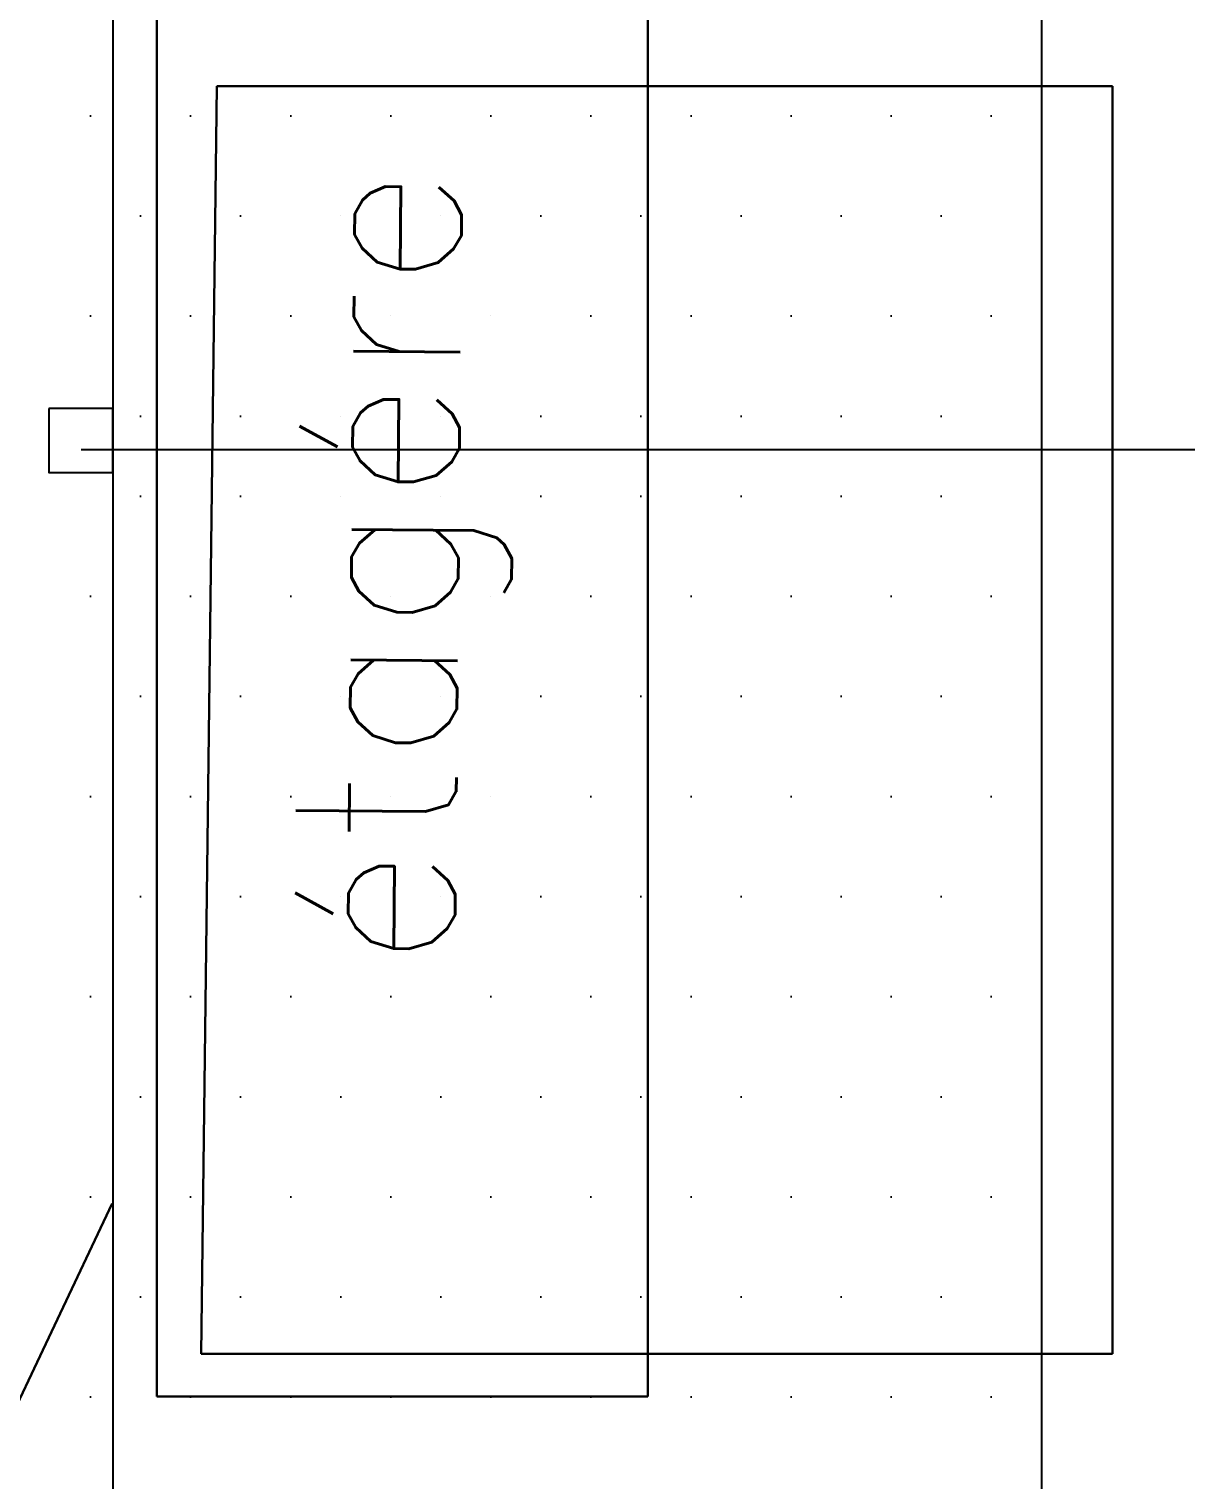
# Model space of a CAD drawing. Header units: millimetres. Extents: x -15291 to 293567, y -98510 to 49398.
# Drawn here: x 26661 to 27745, y 21335 to 22694 of the extents above; entities that cross this region are included whole.
import ezdxf

# ---------------------------------------------------------------- set-up
doc = ezdxf.new("R2010")
doc.units = ezdxf.units.MM
doc.header["$LTSCALE"] = 50
doc.header["$MEASUREMENT"] = 0
doc.linetypes.add('AUSGEZOGEN', pattern=[0])
doc.linetypes.add('STRICHPUNKT', pattern=[25.4, 12.7, -6.35, 0, -6.35])
for name, color, linetype in [('EL01', 7, 'AUSGEZOGEN'), ('EQUIP1', 7, 'AUSGEZOGEN'), ('FFU', 4, 'CONTINUOUS'), ('RASTER', 30, 'AUSGEZOGEN'), ('RW01', 4, 'AUSGEZOGEN')]:
    doc.layers.add(name, color=color, linetype=linetype)
doc.styles.add('ROMANS8', font='ROMANS.SHX')

msp = doc.modelspace()

# ---------------------------------------------------------------- hatches: boundary and pattern name
at = {"layer": 'FFU'}
h = msp.add_hatch(dxfattribs=at)
h.set_pattern_fill('DOTS,_I', color=256, scale=1500, style=2)
h.set_pattern_definition([(0, (-22500, -7200), (46.875, 93.75), [0, -93.75])])
h.paths.add_polyline_path([(26710, 22300), (27610, 22300), (27610, 23500), (26710, 23500)])
h = msp.add_hatch(dxfattribs=at)
h.set_pattern_fill('DOTS,_I', color=256, scale=1500, style=2)
h.set_pattern_definition([(0, (-22500, -8400), (46.875, 93.75), [0, -93.75])])
h.paths.add_polyline_path([(26710, 21100), (27610, 21100), (27610, 22300), (26710, 22300)])

# ---------------------------------------------------------------- linework, layer by layer
at = {"layer": 'EL01', "color": 0, "linetype": 'Continuous', "lineweight": 30}
for p, q in [((26781.1, 22913.1), (26781.1, 21412.9)), ((27240.7, 22913.1), (27240.7, 21412.9)), ((26822.4, 21453), (26837.2, 22640.1)), ((26837.2, 22640.1), (27676.1, 22640.1)), ((27676.1, 22640.1), (27676.1, 21453)), ((27676.1, 21453), (26822.4, 21453))]:
    msp.add_line(p, q, dxfattribs=at)
at = {"layer": 'EL01', "linetype": 'STRICHPUNKT', "lineweight": 30}
msp.add_line((26739.2, 21593.9), (26630.7, 21365.1), dxfattribs=at)
at = {"layer": 'EL01', "linetype": 'Continuous', "lineweight": 30}
msp.add_line((27240.7, 21412.9), (26781.1, 21412.9), dxfattribs=at)
at = {"layer": 'RASTER'}
for p, q in [((27610, 18700), (27610, 31900)), ((26710, 22300), (30310, 22300))]:
    msp.add_line(p, q, dxfattribs=at)
at = {"layer": 'RW01'}
msp.add_line((26740, 18730), (26740, 31900.9), dxfattribs=at)
at = {"layer": 'RW01', "flags": 128}
msp.add_lwpolyline([(26679.7, 22338.5), (26679.7, 22278.5), (26739.7, 22278.5), (26739.7, 22338.5)], close=True, dxfattribs=at)

# ---------------------------------------------------------------- texts
at = {"layer": 'EQUIP1', "style": 'ROMANS8'}
msp.add_text('étagére', height=150, rotation=89.463, dxfattribs=at).set_placement((27059.8, 21812.7))

doc.saveas('drawing.dxf')
